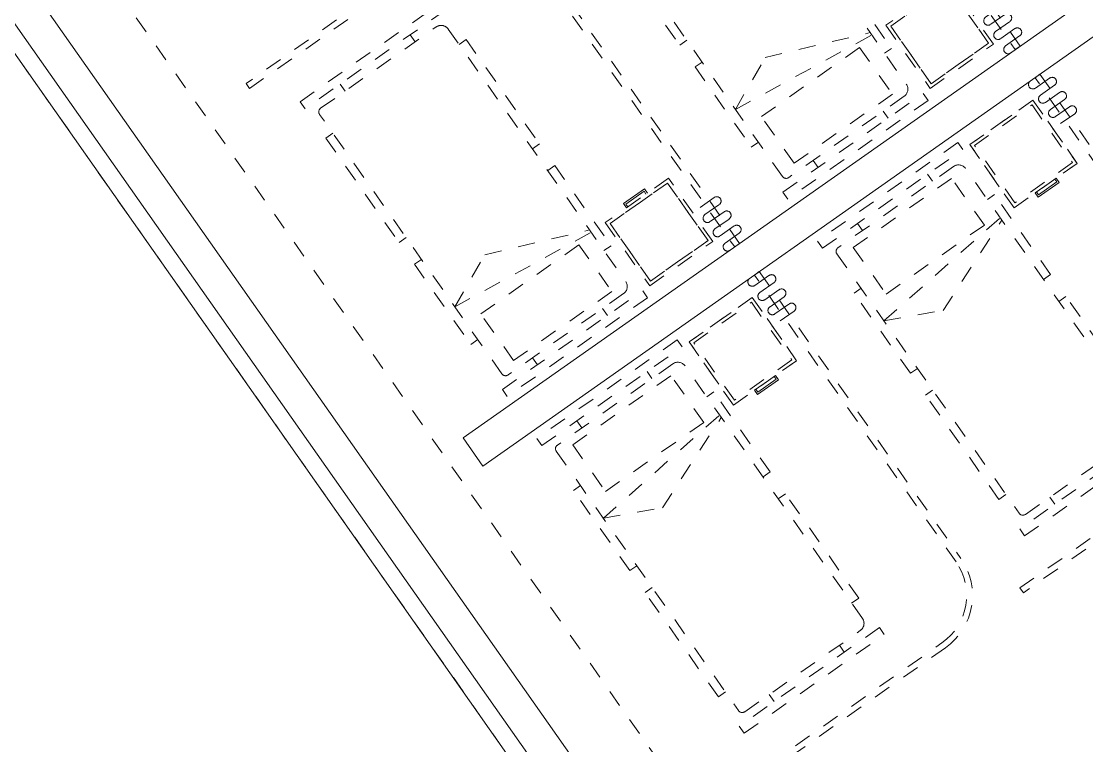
# Model space of a CAD drawing. Extents: x 274235 to 276654, y 142848 to 144425.
# Drawn here: x 276107.55 to 276113.76, y 143172.58 to 143176.8 of the extents above; entities that cross this region are included whole.
import ezdxf

# ---------------------------------------------------------------- set-up
doc = ezdxf.new("R2010")
doc.units = 0
doc.header["$LTSCALE"] = 1.5
for name, pattern in [('ACM-G-CENTER', [50.8, 31.75, -6.35, 6.35, -6.35]), ('ACM-G-HIDDEN2', [4.7625, 3.175, -1.5875]), ('ATDASH', [1.5875, 0.79375, -0.79375]), ('DASH', [0.35, 0.25, -0.1])]:
    doc.linetypes.add(name, pattern=pattern)
doc.layers.get('0').update_dxf_attribs({"linetype": 'CONTINUOUS', "lineweight": 0})
for name, color, linetype, lineweight in [('_ACM-A-DETL', 7, 'CONTINUOUS', 5), ('_ACM-A-EQPM', 3, 'CONTINUOUS', 5), ('_ACM-A-FLOR-WDWK', 1, 'CONTINUOUS', 5), ('_ACM-A-GRID', 3, 'CONTINUOUS', 5), ('_ACM-A-WALL-FULL', 6, 'CONTINUOUS', 13)]:
    doc.layers.add(name, color=color, linetype=linetype, lineweight=lineweight)

# ---------------------------------------------------------------- blocks, each defined once
blk = doc.blocks.new('BASEMENT20250512')
at = {"layer": '_ACM-A-DETL', "color": 250, "linetype": 'ACM-G-HIDDEN2'}
blk.add_line((865104.1239, 730114.6159), (835429.6075, 759789.1324), dxfattribs=at)
blk = doc.blocks.new('LOCKER_2_drawers_open_under_lockable_mobile - FQSN-051-2020972-F5_Working')
at = {"layer": '_ACM-A-FLOR-WDWK', "linetype": 'DASH'}
for p, q in [((-225, -205), (-225, 245)), ((-225, 245), (225, 245)), ((225, 245), (-225, 245)), ((-225, 245), (-225, -205)), ((-205, -185), (-205, 225)), ((-205, 225), (205, 225)), ((-205, -185), (-205, 225)), ((-205, 225), (205, 225)), ((205, 225), (205, -185)), ((205, 225), (205, -185)), ((225, 245), (225, -205)), ((225, -205), (225, 245)), ((205, -185), (-205, -185)), ((205, -185), (-205, -185)), ((225, -205), (-225, -205)), ((-225, -205), (225, -205))]:
    blk.add_line(p, q, dxfattribs=at)
at = {"layer": '_ACM-A-FLOR-WDWK'}
for p, q in [((-75, -205), (-75, -235)), ((-75, -235), (75, -235)), ((-65, -225), (-65, -205)), ((65, -225), (-65, -225)), ((65, -225), (65, -205)), ((75, -235), (75, -205))]:
    blk.add_line(p, q, dxfattribs=at)
blk = doc.blocks.new('BED_patient1 - MMBE-010_2100D-2020948-F5_Working')
at = {"layer": '_ACM-A-FLOR-WDWK', "linetype": 'DASH'}
for p, q in [((-500, -50), (-500, 0)), ((500, 0), (-500, 0)), ((500, -50), (500, 0)), ((-500, -50), (500, -50)), ((-250, -50), (-250, -100)), ((250, -50), (250, -100)), ((399.2, -100), (-424.2, -100)), ((-450, -125.8), (-450, -1974.2)), ((350, -150), (-350, -150)), ((-350, -150), (-350, -482.7)), ((350, -482.7), (350, -150)), ((450, -1949.2), (450, -150.8)), ((-500, -941.5), (-500, -370.9)), ((-500, -370.9), (-450, -370.9)), ((500, -370.9), (450, -370.9)), ((500, -941.5), (500, -370.9)), ((-350, -482.7), (350, -482.7)), ((-450, -603.1), (450, -500.8)), ((-133, -751.2), (450, -518.2)), ((-450, -603), (-133, -751.2)), ((-450, -941.5), (-500, -941.5)), ((450, -941.5), (500, -941.5)), ((-500, -1840), (-500, -1096.5)), ((-500, -1096.5), (-450, -1096.5)), ((500, -1096.5), (450, -1096.5)), ((500, -1840), (500, -1096.5)), ((-450, -1840), (-500, -1840)), ((450, -1840), (500, -1840)), ((-424.2, -2000), (399.2, -2000)), ((-250, -2000), (-250, -2050)), ((250, -2000), (250, -2050)), ((-500, -2050), (-500, -2100)), ((500, -2050), (-500, -2050)), ((-500, -2100), (500, -2100)), ((500, -2050), (500, -2100))]:
    blk.add_line(p, q, dxfattribs=at)
for centre, radius, start, end in [((-424.2, -125.8), 25.8, 90, 180), ((399.2, -150.8), 50.8, 0, 90), ((-424.2, -1974.2), 25.8, 180, 270), ((399.2, -1949.2), 50.8, 270, 0)]:
    blk.add_arc(centre, radius, start, end, dxfattribs=at)
blk = doc.blocks.new('LOCKER_2_drawers_open_under_lockable_mobile - FQSN-051-2091571-F5_Working')
at = {"layer": '_ACM-A-FLOR-WDWK', "linetype": 'DASH'}
for p, q in [((225, 205), (-225, 205)), ((-225, 205), (-225, -245)), ((225, 205), (-225, 205)), ((-225, 205), (-225, -245)), ((225, -245), (225, 205)), ((225, -245), (225, 205)), ((205, 185), (-205, 185)), ((-205, 185), (-205, -225)), ((-205, -225), (-205, 185)), ((-205, 185), (205, 185)), ((205, -225), (205, 185)), ((205, 185), (205, -225)), ((-225, -245), (225, -245)), ((-225, -245), (225, -245)), ((-205, -225), (205, -225)), ((205, -225), (-205, -225))]:
    blk.add_line(p, q, dxfattribs=at)
at = {"layer": '_ACM-A-FLOR-WDWK'}
for p, q in [((75, 235), (-75, 235)), ((-75, 235), (-75, 205)), ((-65, 205), (-65, 225)), ((-65, 225), (65, 225)), ((65, 205), (65, 225)), ((75, 205), (75, 235))]:
    blk.add_line(p, q, dxfattribs=at)
blk = doc.blocks.new('BED_patient1 - MMBE-010_2100D-2091575-F5_Working')
at = {"layer": '_ACM-A-FLOR-WDWK', "linetype": 'DASH'}
for p, q in [((-500, 2050), (-500, 2100)), ((-500, 2100), (500, 2100)), ((500, 2050), (-500, 2050)), ((-250, 2000), (-250, 2050)), ((250, 2000), (250, 2050)), ((500, 2050), (500, 2100)), ((-424.2, 2000), (399.2, 2000)), ((-450, 125.8), (-450, 1974.2)), ((450, 1949.2), (450, 150.8)), ((-450, 1840), (-500, 1840)), ((-500, 1840), (-500, 1096.5)), ((450, 1840), (500, 1840)), ((500, 1840), (500, 1096.5)), ((-500, 1096.5), (-450, 1096.5)), ((500, 1096.5), (450, 1096.5)), ((-450, 941.5), (-500, 941.5)), ((-500, 941.5), (-500, 370.9)), ((450, 941.5), (500, 941.5)), ((500, 941.5), (500, 370.9)), ((-450, 603), (-133, 751.2)), ((-133, 751.2), (450, 518.2)), ((-450, 603.1), (450, 500.8)), ((-350, 150), (-350, 482.7)), ((-350, 482.7), (350, 482.7)), ((350, 482.7), (350, 150)), ((-500, 370.9), (-450, 370.9)), ((500, 370.9), (450, 370.9)), ((350, 150), (-350, 150)), ((399.2, 100), (-424.2, 100)), ((-250, 50), (-250, 100)), ((250, 50), (250, 100)), ((-500, 50), (-500, 0)), ((-500, 50), (500, 50)), ((500, 50), (500, 0)), ((500, 0), (-500, 0))]:
    blk.add_line(p, q, dxfattribs=at)
for centre, radius, start, end in [((-424.2, 1974.2), 25.8, 90, 180), ((399.2, 1949.2), 50.8, 360, 90), ((-424.2, 125.8), 25.8, 180, 270), ((399.2, 150.8), 50.8, 270, 360)]:
    blk.add_arc(centre, radius, start, end, dxfattribs=at)
blk = doc.blocks.new('1020 Cubicle Curtain_ L Shaped - 1020 Cubicle Curtain_ L Shaped-2848326-F5_Working')
at = {"layer": '_ACM-A-EQPM', "linetype": 'ATDASH'}
for p, q in [((74.6125, -22.225), (109.5375, -22.225)), ((74.6125, -22.225), (74.6125, -2066.625)), ((109.5375, -2066.625), (109.5375, -22.225)), ((142.875, -73.025), (41.275, -73.025)), ((41.275, -123.825), (142.875, -123.825)), ((142.875, -174.625), (41.275, -174.625)), ((41.275, -225.425), (142.875, -225.425)), ((142.875, -276.225), (41.275, -276.225)), ((41.275, -327.025), (142.875, -327.025)), ((1892.075, -2404.7625), (447.675, -2404.7625)), ((1892.075, -2439.6875), (1892.075, -2404.7625)), ((447.675, -2439.6875), (1892.075, -2439.6875))]:
    blk.add_line(p, q, dxfattribs=at)
for centre, radius, start, end in [((142.875, -47.625), 25.4, 270, 90), ((41.275, -98.425), 25.4, 90, 270), ((142.875, -149.225), 25.4, 270, 90), ((41.275, -200.025), 25.4, 90, 270), ((142.875, -250.825), 25.4, 270, 90), ((41.275, -301.625), 25.4, 90, 270), ((447.675, -2066.625), 373.0625, 180, 270), ((447.675, -2066.625), 338.1375, 180, 270)]:
    blk.add_arc(centre, radius, start, end, dxfattribs=at)
blk = doc.blocks.new('1020 Cubicle Curtain_ L Shaped - 1020 Cubicle Curtain_ L Shaped-2848163-F5_Working')
at = {"layer": '_ACM-A-EQPM', "linetype": 'ATDASH'}
for p, q in [((447.675, 2439.6875), (1892.075, 2439.6875)), ((1892.075, 2439.6875), (1892.075, 2404.7625)), ((1892.075, 2404.7625), (447.675, 2404.7625)), ((74.6125, 22.225), (74.6125, 2066.625)), ((109.5375, 2066.625), (109.5375, 22.225)), ((41.275, 327.025), (142.875, 327.025)), ((142.875, 276.225), (41.275, 276.225)), ((41.275, 225.425), (142.875, 225.425)), ((142.875, 174.625), (41.275, 174.625)), ((41.275, 123.825), (142.875, 123.825)), ((142.875, 73.025), (41.275, 73.025)), ((74.6125, 22.225), (109.5375, 22.225))]:
    blk.add_line(p, q, dxfattribs=at)
for centre, radius, start, end in [((447.675, 2066.625), 373.0625, 90, 180), ((447.675, 2066.625), 338.1375, 90, 180), ((41.275, 301.625), 25.4, 90, 270), ((142.875, 250.825), 25.4, 270, 90), ((41.275, 200.025), 25.4, 90, 270), ((142.875, 149.225), 25.4, 270, 90), ((41.275, 98.425), 25.4, 90, 270), ((142.875, 47.625), 25.4, 270, 90)]:
    blk.add_arc(centre, radius, start, end, dxfattribs=at)
blk = doc.blocks.new('5f0512')
at = {"layer": '_ACM-A-GRID', "linetype": 'ACM-G-CENTER'}
blk.add_line((-175977.8782, 41577.8787), (-122520.6056, -11879.3939), dxfattribs=at)
at = {"layer": '_ACM-A-WALL-FULL', "lineweight": 18}
for p, q in [((-134894.6171, -71.0678), (-164562.3839, 29596.699)), ((-164774.516, 29384.567), (-135106.7492, -283.1998)), ((-146137.972, 18101.9335), (-149213.8865, 15026.019)), ((-149072.4651, 14884.5976), (-145996.5506, 17960.5121)), ((-149213.8865, 15026.019), (-149072.4651, 14884.5976))]:
    blk.add_line(p, q, dxfattribs=at)
at = {"layer": '_ACM-A-WALL-FULL'}
blk.add_line((-164703.8053, 29455.2777), (-135036.0385, -212.4891), dxfattribs=at)
at = {"layer": '_ACM-A-EQPM'}
for name, p, rotation in [('1020 Cubicle Curtain_ L Shaped - 1020 Cubicle Curtain_ L Shaped-2848326-F5_Working', (-146337.8003, 17870.6742), 225.0000000000157), ('1020 Cubicle Curtain_ L Shaped - 1020 Cubicle Curtain_ L Shaped-2848326-F5_Working', (-147752.0139, 16456.4607), 225.0000000000157), ('1020 Cubicle Curtain_ L Shaped - 1020 Cubicle Curtain_ L Shaped-2848163-F5_Working', (-146227.8099, 17760.6838), 224.9999999999889), ('1020 Cubicle Curtain_ L Shaped - 1020 Cubicle Curtain_ L Shaped-2848163-F5_Working', (-147642.0234, 16346.4702), 224.9999999999889)]:
    blk.add_blockref(name, p, dxfattribs=dict(at, rotation=rotation))
at = {"layer": '_ACM-A-FLOR-WDWK'}
for name, p, rotation in [('BED_patient1 - MMBE-010_2100D-2091575-F5_Working', (-147233.9875, 17076.6287), 45.00000000000144), ('LOCKER_2_drawers_open_under_lockable_mobile - FQSN-051-2091571-F5_Working', (-146894.5762, 17833.2329), 45.00000000000194), ('LOCKER_2_drawers_open_under_lockable_mobile - FQSN-051-2020972-F5_Working', (-146265.2512, 17203.9079), 45.00000000000268), ('BED_patient1 - MMBE-010_2100D-2091575-F5_Working', (-148648.201, 15662.4151), 45.00000000000144), ('BED_patient1 - MMBE-010_2100D-2020948-F5_Working', (-147021.8554, 16864.4966), 45.00000000000318), ('LOCKER_2_drawers_open_under_lockable_mobile - FQSN-051-2091571-F5_Working', (-148308.7898, 16419.0193), 45.00000000000194), ('LOCKER_2_drawers_open_under_lockable_mobile - FQSN-051-2020972-F5_Working', (-147679.4647, 15789.6943), 45.00000000000268), ('BED_patient1 - MMBE-010_2100D-2020948-F5_Working', (-148436.069, 15450.2831), 45.00000000000318)]:
    blk.add_blockref(name, p, dxfattribs=dict(at, rotation=rotation))

msp = doc.modelspace()

# ---------------------------------------------------------------- block references
at = {"xscale": 0.0009999999999999994, "yscale": 0.001, "zscale": 0.001, "rotation": 350.1075696352769}
msp.add_blockref('BASEMENT20250512', (275143.7222, 142586.2208), dxfattribs=at)

# ---------------------------------------------------------------- next in the draw order: block references
msp.add_blockref('5f0512', (276254.5381, 143133.9317), dxfattribs=at)

doc.saveas('drawing.dxf')
